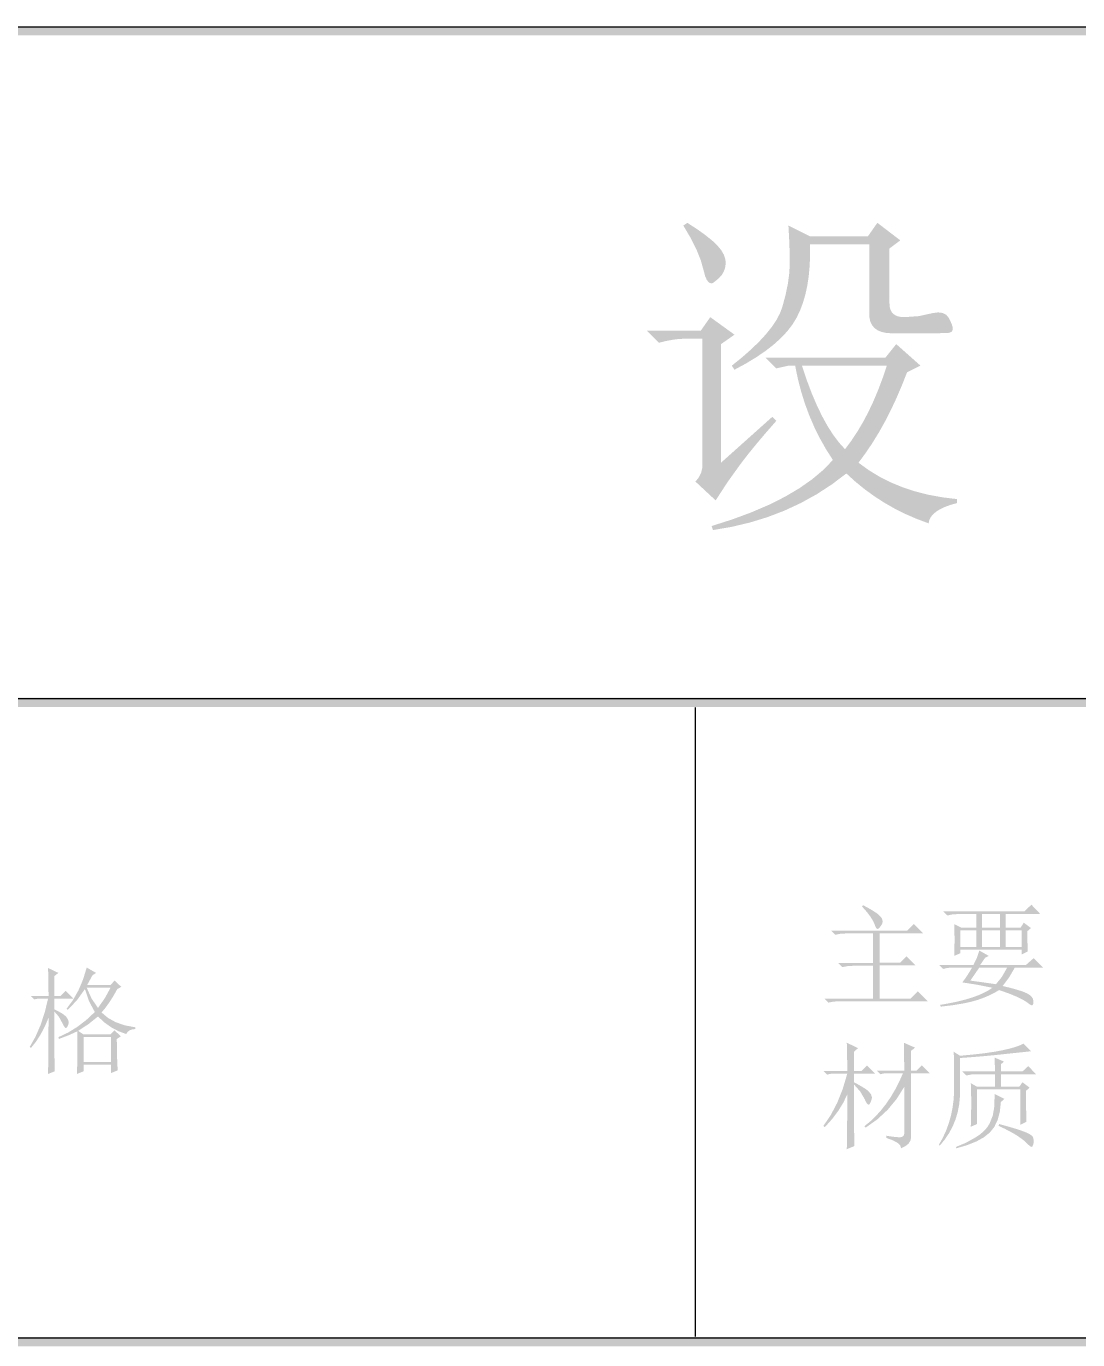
# Model space of a CAD drawing. Header units: millimetres. Extents: x 0 to 383, y 25 to 284.
# Drawn here: x 103 to 141.71, y 235.53 to 283.89 of the extents above; entities that cross this region are included whole.
import ezdxf

# ---------------------------------------------------------------- set-up
doc = ezdxf.new("R2010")
doc.units = ezdxf.units.MM

msp = doc.modelspace()

# ---------------------------------------------------------------- hatches: boundary and pattern name
h = msp.add_hatch(color=0)
h.dxf.hatch_style = 2
h.paths.add_polyline_path([(0, 283.548226), (383.109611, 283.548226), (383.109611, 283.886892), (0, 283.886892)])
h = msp.add_hatch(color=0)
h.paths.add_polyline_path([(127.188957, 276.551319), (127.337785, 276.650538), (127.704774, 276.411793), (128.012334, 276.191651), (128.260984, 275.990113), (128.45124, 275.807179), (128.590766, 275.634666), (128.686884, 275.464736), (128.739594, 275.297908), (128.748896, 275.134696), (128.724091, 274.981648), (128.674482, 274.844619), (128.600068, 274.723093), (128.500849, 274.616554), (128.400511, 274.529737), (128.322393, 274.467726), (128.26598, 274.430519), (128.230753, 274.418116), (128.137736, 274.449122), (128.057121, 274.54214), (127.988908, 274.697169), (127.933097, 274.91421), (127.830778, 275.276979), (127.672648, 275.670753), (127.458708, 276.095533)])
h.paths.add_polyline_path([(128.578019, 267.820069), (130.463175, 269.506788), (130.612003, 269.35796), (130.231751, 268.923878), (129.885088, 268.514601), (129.572532, 268.130128), (129.294599, 267.77046), (128.806084, 267.088331), (128.379582, 266.431007), (127.635441, 267.125538), (127.762565, 267.280567), (127.846281, 267.447999), (127.886588, 267.627833), (127.883488, 267.820069), (127.883488, 272.384132), (127.238566, 272.384132), (127.030827, 272.37483), (126.804484, 272.346925), (126.559538, 272.300416), (126.295988, 272.235304), (125.849503, 272.681788), (127.833878, 272.681788), (128.181144, 273.177882), (129.074113, 272.53296), (128.578019, 272.185694)])
h.paths.add_polyline_path([(131.554582, 271.391944), (131.731315, 270.866395), (131.91425, 270.381153), (132.103385, 269.936219), (132.298722, 269.531593), (132.50026, 269.167274), (132.708, 268.843263), (132.92194, 268.559559), (133.142082, 268.316163), (133.3723, 268.624671), (133.591667, 268.954884), (133.800181, 269.3068), (133.997843, 269.680421), (134.184654, 270.075746), (134.360612, 270.492775), (134.525718, 270.931507), (134.679972, 271.391944)])
h.paths.add_polyline_path([(130.215128, 271.689601), (134.630363, 271.689601), (135.027238, 272.185694), (135.920207, 271.391944), (135.424113, 271.143898), (135.233427, 270.657881), (135.033439, 270.192018), (134.824149, 269.746308), (134.605558, 269.320753), (134.377665, 268.915351), (134.14047, 268.530104), (133.893974, 268.16501), (133.638175, 267.820069), (134.009471, 267.549543), (134.40402, 267.308473), (134.821824, 267.096858), (135.262882, 266.914698), (135.727195, 266.761994), (136.214762, 266.638746), (136.725584, 266.544953), (137.25966, 266.480616), (137.25966, 266.331788), (137.026341, 266.265901), (136.822477, 266.192262), (136.648069, 266.110871), (136.503117, 266.02173), (136.38762, 265.924836), (136.301579, 265.820192), (136.244993, 265.707795), (136.217863, 265.587648), (135.790757, 265.746553), (135.377604, 265.925611), (134.978404, 266.124824), (134.593156, 266.344191), (134.221861, 266.583711), (133.864518, 266.843385), (133.521128, 267.123213), (133.191691, 267.423194), (132.659165, 267.021669), (132.103385, 266.66045), (131.524351, 266.33954), (130.922062, 266.058937), (130.296519, 265.818641), (129.647721, 265.618653), (128.975669, 265.458973), (128.280363, 265.339601), (128.230753, 265.488429), (128.995048, 265.7326), (129.700431, 265.993824), (130.346903, 266.272102), (130.934464, 266.567433), (131.463114, 266.879817), (131.932853, 267.209254), (132.343681, 267.555744), (132.695597, 267.919288), (132.446, 268.309962), (132.218107, 268.713038), (132.011918, 269.128517), (131.827433, 269.556398), (131.664652, 269.996681), (131.523576, 270.449366), (131.404203, 270.914454), (131.306535, 271.391944), (131.058488, 271.391944), (130.612003, 271.292726)])
h.paths.add_polyline_path([(134.779191, 273.673976), (134.787718, 273.557704), (134.813297, 273.456935), (134.85593, 273.371669), (134.915617, 273.301905), (134.992356, 273.247645), (135.086149, 273.208888), (135.196995, 273.185633), (135.324894, 273.177882), (135.858195, 273.215089), (136.366691, 273.32671), (136.57133, 273.352634), (136.738761, 273.331533), (136.868986, 273.263923), (136.962003, 273.150321), (137.027116, 273.022078), (137.073625, 272.909854), (137.10153, 272.813132), (137.110832, 272.731398), (137.078448, 272.649404), (136.984052, 272.604618), (136.936499, 272.598923), (136.855808, 272.594197), (136.741916, 272.590375), (136.594756, 272.587393), (136.414266, 272.585186), (136.200379, 272.583689), (135.953032, 272.582839), (135.67216, 272.582569), (134.87841, 272.582569), (134.669895, 272.594972), (134.490836, 272.632179), (134.341233, 272.694191), (134.221086, 272.781007), (134.130393, 272.892628), (134.069157, 273.029054), (134.037376, 273.190284), (134.03505, 273.376319), (134.03505, 275.856788), (131.852238, 275.856788), (131.855338, 275.445455), (131.839836, 275.054856), (131.805729, 274.685057), (131.753019, 274.336123), (131.681706, 274.008118), (131.591789, 273.701106), (131.483268, 273.415152), (131.356144, 273.150321), (131.201115, 272.898129), (131.008878, 272.650007), (130.779435, 272.40589), (130.512785, 272.165713), (130.208927, 271.929412), (129.867863, 271.696922), (129.489591, 271.468178), (129.074113, 271.243116), (128.974894, 271.391944), (129.351109, 271.696846), (129.686048, 271.991477), (129.979775, 272.275902), (130.232354, 272.550186), (130.443851, 272.814392), (130.614329, 273.068586), (130.743854, 273.312833), (130.83249, 273.547196), (130.952293, 273.992561), (131.038506, 274.410537), (131.090613, 274.800608), (131.108097, 275.162257), (131.095695, 275.856788), (131.058488, 276.551319), (131.852238, 276.154444), (133.985441, 276.154444), (134.332707, 276.650538), (135.176066, 276.005616), (134.779191, 275.70796)])
h = msp.add_hatch(color=0)
h.dxf.hatch_style = 2
h.paths.add_polyline_path([(0.338667, 258.825559), (383.109611, 258.825559), (383.109611, 259.164226), (0.338667, 259.164226)])
h = msp.add_hatch(color=0)
h.dxf.hatch_style = 2
h.paths.add_polyline_path([(127.610306, 235.626892), (127.652639, 235.626892), (127.652639, 258.825559), (127.610306, 258.825559)])
h = msp.add_hatch(color=0)
h.paths.add_polyline_path([(133.802878, 251.530997), (134.00657, 251.421529), (134.171504, 251.32498), (134.298197, 251.241867), (134.387167, 251.172707), (134.493965, 251.052128), (134.530483, 250.935684), (134.510501, 250.848868), (134.453313, 250.753783), (134.390612, 250.679369), (134.348582, 250.654564), (134.316542, 250.6649), (134.28657, 250.695905), (134.258665, 250.747582), (134.232826, 250.819929), (134.172882, 250.954288), (134.07573, 251.109317), (133.941371, 251.285017), (133.769806, 251.481387)])
h.paths.add_polyline_path([(132.62879, 250.588418), (135.423451, 250.588418), (135.671498, 250.836465), (136.018764, 250.4892), (134.414727, 250.4892), (134.414727, 249.41433), (135.175405, 249.41433), (135.406915, 249.64584), (135.737644, 249.315111), (134.414727, 249.315111), (134.414727, 248.091413), (135.555743, 248.091413), (135.820326, 248.355997), (136.184128, 247.992194), (132.926446, 247.992194), (132.71974, 247.979792), (132.529571, 247.942585), (132.380743, 248.091413), (134.166681, 248.091413), (134.166681, 249.298575), (133.439076, 249.298575), (133.232371, 249.286172), (133.042201, 249.248965), (132.893373, 249.397793), (134.166681, 249.397793), (134.166681, 250.4892), (133.174493, 250.4892), (132.967787, 250.476797), (132.777618, 250.43959)])
h = msp.add_hatch(color=0)
h.paths.add_polyline_path([(138.18504, 251.200267), (138.18504, 250.704174), (138.846498, 250.704174), (138.846498, 251.200267)])
h.paths.add_polyline_path([(137.39129, 250.604955), (137.39129, 249.993106), (137.970066, 249.993106), (137.970066, 250.604955)])
h.paths.add_polyline_path([(138.18504, 250.604955), (138.18504, 249.993106), (138.846498, 249.993106), (138.846498, 250.604955)])
h.paths.add_polyline_path([(139.061472, 250.604955), (139.061472, 249.993106), (139.640248, 249.993106), (139.640248, 250.604955)])
h.paths.add_polyline_path([(136.762905, 251.299486), (139.739467, 251.299486), (140.00405, 251.547533), (140.33478, 251.200267), (139.061472, 251.200267), (139.061472, 250.704174), (139.607175, 250.704174), (139.722931, 250.886075), (139.987514, 250.687637), (139.855222, 250.571882), (139.856256, 250.333137), (139.859356, 250.129532), (139.864524, 249.961067), (139.871759, 249.827741), (139.640248, 249.711986), (139.640248, 249.893887), (137.39129, 249.893887), (137.39129, 249.761595), (137.15978, 249.662377), (137.176316, 250.263201), (137.15978, 250.836465), (137.424363, 250.704174), (137.970066, 250.704174), (137.970066, 251.200267), (137.258998, 251.200267), (137.0895, 251.187865), (136.911733, 251.150658)])
h.paths.add_polyline_path([(138.085821, 249.232429), (138.021742, 249.140445), (137.945261, 249.029857), (137.856378, 248.900666), (137.755092, 248.752872), (137.950429, 248.726), (138.172638, 248.694994), (138.421718, 248.659854), (138.69767, 248.62058), (138.916778, 248.889297), (139.111082, 249.232429)])
h.paths.add_polyline_path([(138.085821, 249.860814), (138.433087, 249.662377), (138.300795, 249.596231), (138.118894, 249.331648), (139.805613, 249.331648), (140.086733, 249.579694), (140.433998, 249.232429), (139.392201, 249.232429), (139.18963, 248.881029), (138.945717, 248.554434), (139.242426, 248.482087), (139.487975, 248.413874), (139.682881, 248.349795), (139.827661, 248.289851), (139.933081, 248.228873), (140.009563, 248.161693), (140.057105, 248.088313), (140.075708, 248.008731), (140.075622, 247.936384), (140.066751, 247.884707), (140.048578, 247.853702), (140.020587, 247.843366), (139.954441, 247.868171), (139.855222, 247.942585), (139.697092, 248.045938), (139.47075, 248.157559), (139.176194, 248.277448), (138.813425, 248.405606), (138.654348, 248.309402), (138.475117, 248.218882), (138.276249, 248.133529), (138.05826, 248.052828), (137.800826, 247.977467), (137.482929, 247.908823), (137.104055, 247.847414), (136.663686, 247.793757), (136.647149, 247.859903), (136.973744, 247.916747), (137.275535, 247.979792), (137.55252, 248.049039), (137.804701, 248.124486), (138.032078, 248.206135), (138.234649, 248.293985), (138.412416, 248.388036), (138.565378, 248.488288), (137.990737, 248.604043), (137.457436, 248.686726), (137.523582, 248.770442), (137.606264, 248.889297), (137.705483, 249.043293), (137.821238, 249.232429), (137.060561, 249.232429), (136.915867, 249.220026), (136.746368, 249.182819), (136.59754, 249.331648), (137.870847, 249.331648), (137.999005, 249.596231)])
h = msp.add_hatch(color=0)
h.paths.add_polyline_path([(105.111462, 246.670601), (105.111462, 245.761095), (106.120186, 245.761095), (106.120186, 246.670601)])
h.paths.add_polyline_path([(106.33516, 246.604455), (106.337227, 246.284061), (106.343428, 245.984338), (106.353763, 245.705285), (106.368233, 245.446903), (106.120186, 245.347684), (106.120186, 245.661877), (105.111462, 245.661877), (105.111462, 245.41383), (104.863415, 245.314611), (104.876851, 245.617435), (104.884086, 245.980204), (104.885119, 246.402917), (104.879951, 246.885575), (104.561625, 246.740881), (104.201957, 246.604455), (104.18542, 246.670601), (104.541988, 246.840099), (104.884086, 247.050939), (105.211714, 247.30312), (105.524873, 247.596642), (105.309899, 247.997651), (105.161071, 248.440002), (104.871683, 248.034859), (104.532686, 247.679325), (104.483076, 247.712398), (104.721822, 248.036926), (104.925427, 248.398661), (105.093892, 248.797603), (105.227217, 249.233752), (105.574483, 249.035314), (105.442191, 248.952632), (105.35124, 248.787267), (105.243753, 248.58883), (106.103649, 248.58883), (106.252477, 248.754194), (106.500524, 248.522684), (106.351696, 248.440002), (106.210103, 248.187821), (106.066442, 247.960444), (105.920715, 247.757873), (105.77292, 247.580106), (106.011665, 247.378568), (106.297953, 247.220438), (106.631782, 247.105716), (107.013155, 247.034403), (107.013155, 246.968257), (106.899466, 246.956888), (106.806449, 246.922782), (106.734102, 246.865938), (106.682425, 246.786356), (106.400272, 246.888675), (106.132588, 247.030269), (105.879374, 247.211136), (105.640628, 247.431278), (105.301631, 247.158426), (104.913024, 246.902111), (105.111462, 246.769819), (106.103649, 246.769819), (106.252477, 246.918648), (106.483988, 246.703674)])
h.paths.add_polyline_path([(105.227217, 248.489611), (105.404984, 248.09687), (105.640628, 247.74547), (105.888675, 248.09687), (106.103649, 248.489611)])
h.paths.add_polyline_path([(104.036592, 246.240653), (104.037626, 246.10216), (104.040726, 245.918192), (104.045894, 245.688748), (104.053128, 245.41383), (103.805082, 245.314611), (103.817484, 246.319201), (103.821618, 247.381668), (103.682092, 247.058174), (103.528096, 246.765685), (103.359631, 246.504203), (103.176696, 246.273726), (103.127087, 246.306799), (103.343094, 246.691271), (103.528096, 247.117085), (103.682092, 247.58424), (103.805082, 248.092736), (103.44128, 248.092736), (103.292451, 248.059663), (103.16016, 248.191955), (103.821618, 248.191955), (103.817484, 248.671512), (103.805082, 249.217215), (104.18542, 249.035314), (104.036592, 248.919559), (104.036592, 248.191955), (104.268102, 248.191955), (104.450003, 248.373856), (104.731123, 248.092736), (104.036592, 248.092736), (104.036592, 247.695861), (104.193774, 247.616366), (104.318401, 247.543588), (104.410988, 247.478045), (104.472052, 247.420253), (104.541643, 247.316212), (104.565759, 247.216304), (104.554045, 247.146713), (104.521661, 247.072988), (104.4879, 247.018555), (104.46654, 247.00133), (104.439668, 247.012699), (104.408662, 247.046805), (104.373522, 247.103649), (104.334248, 247.183231), (104.201957, 247.42301), (104.036592, 247.613179)])
h = msp.add_hatch(color=0)
h.paths.add_polyline_path([(134.662774, 243.042502), (134.837527, 243.01451), (134.98179, 242.996337), (135.096081, 242.987466), (135.180917, 242.98738), (135.242842, 242.999869), (135.287715, 243.02941), (135.315017, 243.076522), (135.324233, 243.14172), (135.324233, 244.844976), (135.043113, 244.397458), (134.712384, 243.997482), (134.332045, 243.645049), (133.902097, 243.340158), (133.852488, 243.389767), (134.070046, 243.568568), (134.276235, 243.765972), (134.471055, 243.981979), (134.654506, 244.21659), (134.826589, 244.469805), (134.987302, 244.741623), (135.136647, 245.032044), (135.274623, 245.341069), (134.596628, 245.341069), (134.4478, 245.307997), (134.315509, 245.440288), (135.324233, 245.440288), (135.307696, 246.465549), (135.721108, 246.283648), (135.57228, 246.167892), (135.57228, 245.440288), (135.770717, 245.440288), (135.969155, 245.638726), (136.266811, 245.341069), (135.57228, 245.341069), (135.57228, 242.976356), (135.549542, 242.858534), (135.481329, 242.753114), (135.367641, 242.660096), (135.208477, 242.579481), (135.174371, 242.683867), (135.072052, 242.782053), (134.901519, 242.874037), (134.662774, 242.959819)])
h.paths.add_polyline_path([(133.472149, 244.927658), (133.472408, 244.46903), (133.473183, 244.060527), (133.474475, 243.702151), (133.476283, 243.393901), (133.478609, 243.135778), (133.481451, 242.92778), (133.48481, 242.769909), (133.488686, 242.662163), (133.207566, 242.546408), (133.214801, 242.963954), (133.219968, 243.439377), (133.223069, 243.972678), (133.224102, 244.563856), (133.079408, 244.258965), (132.893373, 243.956141), (132.665997, 243.655384), (132.39728, 243.356694), (132.34767, 243.406304), (132.619488, 243.805246), (132.856166, 244.257931), (133.057704, 244.76436), (133.224102, 245.324533), (132.62879, 245.324533), (132.479962, 245.29146), (132.34767, 245.423752), (133.224102, 245.423752), (133.219968, 245.957053), (133.207566, 246.465549), (133.620977, 246.267111), (133.472149, 246.134819), (133.472149, 245.423752), (133.753269, 245.423752), (133.951707, 245.622189), (134.249363, 245.324533), (133.472149, 245.324533), (133.472149, 245.01034), (133.660338, 244.909054), (133.811836, 244.820171), (133.92716, 244.74369), (134.006828, 244.679611), (134.101224, 244.563856), (134.133608, 244.448101), (134.121894, 244.382644), (134.08951, 244.288248), (134.051614, 244.209011), (134.017852, 244.183517), (133.983746, 244.19592), (133.947572, 244.233127), (133.909332, 244.295138), (133.869024, 244.381955), (133.70366, 244.667209)])
h = msp.add_hatch(color=0)
h.paths.add_polyline_path([(136.59754, 242.711773), (136.73655, 242.956977), (136.855922, 243.213034), (136.955658, 243.479943), (137.035756, 243.757704), (137.096218, 244.046316), (137.137042, 244.345781), (137.158229, 244.656098), (137.15978, 244.977267), (137.158746, 245.359673), (137.155645, 245.680067), (137.150478, 245.938449), (137.143243, 246.134819), (137.374753, 245.985991), (137.845009, 246.029486), (138.263588, 246.077631), (138.630491, 246.130944), (138.945717, 246.189941), (139.2103, 246.251867), (139.425274, 246.313275), (139.590639, 246.373651), (139.706394, 246.432476), (139.987514, 246.151356), (138.896108, 246.035601), (138.583982, 246.002528), (138.226381, 245.969455), (137.823305, 245.936382), (137.374753, 245.903309), (137.374753, 244.811903), (137.373978, 244.503653), (137.346848, 244.207289), (137.293363, 243.92281), (137.213523, 243.650217), (137.107328, 243.389509), (136.974778, 243.140687), (136.815873, 242.903751), (136.630613, 242.6787)])
h.paths.add_polyline_path([(138.664597, 245.407215), (138.648061, 245.919845), (138.995326, 245.771017), (138.879571, 245.671799), (138.879571, 245.407215), (139.673321, 245.407215), (139.888295, 245.605653), (140.169415, 245.307997), (138.879571, 245.307997), (138.879571, 244.844976), (139.557566, 244.844976), (139.673321, 245.01034), (139.937905, 244.811903), (139.805613, 244.696148), (139.806646, 244.308574), (139.809747, 243.989214), (139.814915, 243.738067), (139.822149, 243.555132), (139.590639, 243.439377), (139.590639, 244.745757), (138.003139, 244.745757), (138.003139, 243.47245), (137.771628, 243.373231), (137.784031, 243.841075), (137.788165, 244.255175), (137.784031, 244.630691), (137.771628, 244.977267), (138.003139, 244.844976), (138.664597, 244.844976), (138.664597, 245.307997), (137.970066, 245.307997), (137.788165, 245.295594), (137.606264, 245.258387), (137.457436, 245.407215)])
h.paths.add_polyline_path([(137.225925, 242.62909), (137.598685, 242.785498), (137.959042, 242.98738), (138.12432, 243.099949), (138.264277, 243.222336), (138.378396, 243.354024), (138.46616, 243.494498), (138.581915, 243.783886), (138.631524, 244.073274), (138.643927, 244.345437), (138.648061, 244.580392), (139.011863, 244.398491), (138.879571, 244.282736), (138.841417, 243.927202), (138.760371, 243.621278), (138.63695, 243.364963), (138.471672, 243.158257), (138.255578, 242.985658), (137.979023, 242.831662), (137.64149, 242.69627), (137.242462, 242.579481)])
h.paths.add_polyline_path([(138.813425, 243.47245), (139.15449, 243.378485), (139.433543, 243.295372), (139.650584, 243.223628), (139.805613, 243.163769), (139.915167, 243.111145), (139.995782, 243.061105), (140.047459, 243.014166), (140.070196, 242.970844), (140.082599, 242.88885), (140.086733, 242.827528), (140.079153, 242.752425), (140.059172, 242.689724), (140.037812, 242.644938), (140.020587, 242.62909), (139.962709, 242.649761), (139.888295, 242.711773), (139.731199, 242.863357), (139.524493, 243.014941), (139.392201, 243.098571), (139.226837, 243.192019), (139.028399, 243.294769), (138.796889, 243.406304)])
h = msp.add_hatch(color=0)
h.dxf.hatch_style = 2
h.paths.add_polyline_path([(0.338667, 235.288226), (383.109611, 235.288226), (383.109611, 235.626896), (0.338667, 235.626896)])

# ---------------------------------------------------------------- linework, layer by layer
at = {"color": 0, "lineweight": 0}
for points in [[(0.021167, 283.865726), (383.088444, 283.865726)], [(0.359833, 259.143059), (383.088444, 259.143059)], [(127.631472, 258.804392), (127.631472, 235.648059)], [(0.359833, 235.605726), (383.088444, 235.605726)]]:
    msp.add_lwpolyline(points, dxfattribs=at)

# ---------------------------------------------------------------- texts
at = {"color": 0, "insert": (137.766778, 275.726438), "char_height": 9.118601, "attachment_point": 1}
msp.add_mtext('{\\fArial|b1|i0|c0; }', dxfattribs=at)

doc.saveas('drawing.dxf')
